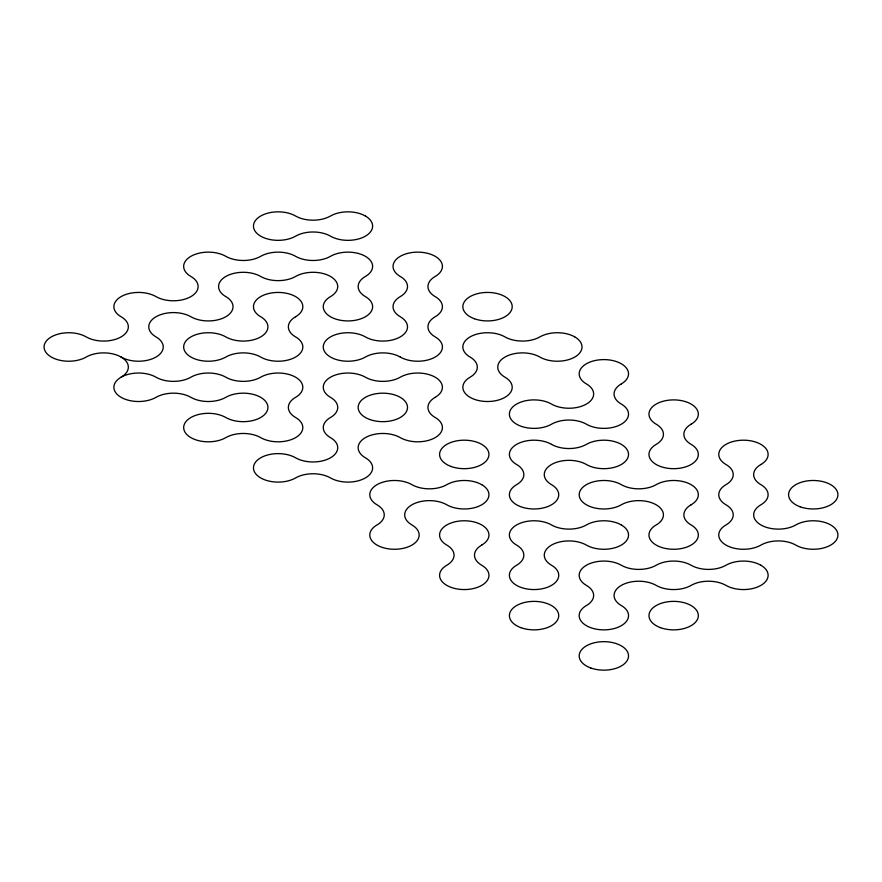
<?xml version="1.0" encoding="UTF-8"?>
<svg xmlns="http://www.w3.org/2000/svg" width="882" height="882" viewBox="0 0 882 882"><rect width="100%" height="100%" fill="white"/><g stroke="black" fill="none" stroke-linecap="round" stroke-linejoin="round"><path stroke-width="1.32" d="M121.11 377.198A24.674 14.244 0 0 0 121.11 397.341A24.674 14.244 0 0 0 156.004 397.341A24.674 14.244 0 0 1 190.898 397.341A24.674 14.244 0 0 0 225.803 397.341A24.674 14.244 0 0 1 260.697 397.341A24.674 14.244 0 0 1 260.697 417.495A24.674 14.244 0 0 1 225.803 417.495A24.674 14.244 0 0 0 190.898 417.495A24.674 14.244 0 0 0 190.898 437.637A24.674 14.244 0 0 0 225.803 437.637A24.674 14.244 0 0 1 260.697 437.637A24.674 14.244 0 0 0 295.591 437.637A24.674 14.244 0 0 0 295.591 417.495A24.674 14.244 0 0 1 295.591 397.341A24.674 14.244 0 0 0 295.591 377.198A24.674 14.244 0 0 0 260.697 377.198A24.674 14.244 0 0 1 225.803 377.198A24.674 14.244 0 0 0 190.898 377.198A24.674 14.244 0 0 1 156.004 377.198A24.674 14.244 0 0 0 121.11 377.198A24.674 14.244 0 0 0 121.11 357.056A24.674 14.244 0 0 0 156.004 357.056A24.674 14.244 0 0 0 156.004 336.902A24.674 14.244 0 0 1 156.004 316.759A24.674 14.244 0 0 1 190.898 316.759A24.674 14.244 0 0 0 225.803 316.759A24.674 14.244 0 0 0 225.803 296.606A24.674 14.244 0 0 1 225.803 276.463A24.674 14.244 0 0 1 260.697 276.463A24.674 14.244 0 0 0 295.591 276.463A24.674 14.244 0 0 1 330.496 276.463A24.674 14.244 0 0 1 330.496 296.606A24.674 14.244 0 0 0 330.496 316.759A24.674 14.244 0 0 0 365.391 316.759A24.674 14.244 0 0 0 365.391 296.606A24.674 14.244 0 0 1 365.391 276.463A24.674 14.244 0 0 0 365.391 256.309A24.674 14.244 0 0 0 330.496 256.309A24.674 14.244 0 0 1 295.591 256.309A24.674 14.244 0 0 0 260.697 256.309A24.674 14.244 0 0 1 225.803 256.309A24.674 14.244 0 0 0 190.898 256.309A24.674 14.244 0 0 0 190.898 276.463A24.674 14.244 0 0 1 190.898 296.606A24.674 14.244 0 0 1 156.004 296.606A24.674 14.244 0 0 0 121.11 296.606A24.674 14.244 0 0 0 121.11 316.759A24.674 14.244 0 0 1 121.11 336.902A24.674 14.244 0 0 1 86.204 336.902A24.674 14.244 0 0 0 51.31 336.902A24.674 14.244 0 0 0 51.31 357.056A24.674 14.244 0 0 0 86.204 357.056A24.674 14.244 0 0 1 121.11 357.056M574.777 336.902A24.674 14.244 0 0 0 539.872 336.902A24.674 14.244 0 0 1 504.978 336.902A24.674 14.244 0 0 0 470.084 336.902A24.674 14.244 0 0 0 470.084 357.056A24.674 14.244 0 0 1 470.084 377.198A24.674 14.244 0 0 0 470.084 397.341A24.674 14.244 0 0 0 504.978 397.341A24.674 14.244 0 0 0 504.978 377.198A24.674 14.244 0 0 1 504.978 357.056A24.674 14.244 0 0 1 539.872 357.056A24.674 14.244 0 0 0 574.777 357.056A24.674 14.244 0 0 0 574.777 336.902M474.406 318.744A24.674 14.244 0 0 0 512.188 307.212A24.674 14.244 0 0 0 476.004 294.081A24.674 14.244 0 0 0 474.406 318.744M365.391 216.013A24.674 14.244 0 0 0 330.496 216.013A24.674 14.244 0 0 1 295.591 216.013A24.674 14.244 0 0 0 260.697 216.013A24.674 14.244 0 0 0 260.697 236.167A24.674 14.244 0 0 0 295.591 236.167A24.674 14.244 0 0 1 330.496 236.167A24.674 14.244 0 0 0 365.391 236.167A24.674 14.244 0 0 0 365.391 216.013M369.712 419.479A24.674 14.244 0 0 0 407.495 407.958A24.674 14.244 0 0 0 371.311 394.827A24.674 14.244 0 0 0 369.712 419.479M295.591 316.759A24.674 14.244 0 0 0 295.591 336.902A24.674 14.244 0 0 1 295.591 357.056A24.674 14.244 0 0 1 260.697 357.056A24.674 14.244 0 0 0 225.803 357.056A24.674 14.244 0 0 1 190.898 357.056A24.674 14.244 0 0 1 190.898 336.902A24.674 14.244 0 0 1 225.803 336.902A24.674 14.244 0 0 0 260.697 336.902A24.674 14.244 0 0 0 260.697 316.759A24.674 14.244 0 0 1 260.697 296.606A24.674 14.244 0 0 1 295.591 296.606A24.674 14.244 0 0 1 295.591 316.759M435.179 397.341A24.674 14.244 0 0 0 435.179 417.495A24.674 14.244 0 0 1 435.179 437.637A24.674 14.244 0 0 1 400.285 437.637A24.674 14.244 0 0 0 365.391 437.637A24.674 14.244 0 0 0 365.391 457.791A24.674 14.244 0 0 1 365.391 477.934A24.674 14.244 0 0 1 330.496 477.934A24.674 14.244 0 0 0 295.591 477.934A24.674 14.244 0 0 1 260.697 477.934A24.674 14.244 0 0 1 260.697 457.791A24.674 14.244 0 0 1 295.591 457.791A24.674 14.244 0 0 0 330.496 457.791A24.674 14.244 0 0 0 330.496 437.637A24.674 14.244 0 0 1 330.496 417.495A24.674 14.244 0 0 0 330.496 397.341A24.674 14.244 0 0 1 330.496 377.198A24.674 14.244 0 0 1 365.391 377.198A24.674 14.244 0 0 0 400.285 377.198A24.674 14.244 0 0 1 435.179 377.198A24.674 14.244 0 0 1 435.179 397.341M400.285 357.056A24.674 14.244 0 0 0 365.391 357.056A24.674 14.244 0 0 1 330.496 357.056A24.674 14.244 0 0 1 330.496 336.902A24.674 14.244 0 0 1 365.391 336.902A24.674 14.244 0 0 0 400.285 336.902A24.674 14.244 0 0 0 400.285 316.759A24.674 14.244 0 0 1 400.285 296.606A24.674 14.244 0 0 0 400.285 276.463A24.674 14.244 0 0 1 400.285 256.309A24.674 14.244 0 0 1 435.179 256.309A24.674 14.244 0 0 1 435.179 276.463A24.674 14.244 0 0 0 435.179 296.606A24.674 14.244 0 0 1 435.179 316.759A24.674 14.244 0 0 0 435.179 336.902A24.674 14.244 0 0 1 435.179 357.056A24.674 14.244 0 0 1 400.285 357.056M800.117 506.786A24.674 14.244 0 0 0 837.9 495.265A24.674 14.244 0 0 0 801.716 482.134A24.674 14.244 0 0 0 800.117 506.786M691.102 424.209A24.674 14.244 0 0 0 691.102 444.363A24.674 14.244 0 0 1 691.102 464.505A24.674 14.244 0 0 1 656.197 464.505A24.674 14.244 0 0 1 656.197 444.363A24.674 14.244 0 0 0 656.197 424.209A24.674 14.244 0 0 1 656.197 404.066A24.674 14.244 0 0 1 691.102 404.066A24.674 14.244 0 0 1 691.102 424.209M621.303 383.913A24.674 14.244 0 0 0 621.303 404.066A24.674 14.244 0 0 1 621.303 424.209A24.674 14.244 0 0 1 586.409 424.209A24.674 14.244 0 0 0 551.504 424.209A24.674 14.244 0 0 1 516.609 424.209A24.674 14.244 0 0 1 516.609 404.066A24.674 14.244 0 0 1 551.504 404.066A24.674 14.244 0 0 0 586.409 404.066A24.674 14.244 0 0 0 586.409 383.913A24.674 14.244 0 0 1 586.409 363.77A24.674 14.244 0 0 1 621.303 363.77A24.674 14.244 0 0 1 621.303 383.913M551.504 444.363A24.674 14.244 0 0 0 586.409 444.363A24.674 14.244 0 0 1 621.303 444.363A24.674 14.244 0 0 1 621.303 464.505A24.674 14.244 0 0 1 586.409 464.505A24.674 14.244 0 0 0 551.504 464.505A24.674 14.244 0 0 0 551.504 484.659A24.674 14.244 0 0 1 551.504 504.802A24.674 14.244 0 0 1 516.609 504.802A24.674 14.244 0 0 1 516.609 484.659A24.674 14.244 0 0 0 516.609 464.505A24.674 14.244 0 0 1 516.609 444.363A24.674 14.244 0 0 1 551.504 444.363M760.89 464.505A24.674 14.244 0 0 0 760.89 484.659A24.674 14.244 0 0 1 760.89 504.802A24.674 14.244 0 0 0 760.89 524.944A24.674 14.244 0 0 0 795.796 524.944A24.674 14.244 0 0 1 830.69 524.944A24.674 14.244 0 0 1 830.69 545.098A24.674 14.244 0 0 1 795.796 545.098A24.674 14.244 0 0 0 760.89 545.098A24.674 14.244 0 0 1 725.996 545.098A24.674 14.244 0 0 1 725.996 524.944A24.674 14.244 0 0 0 725.996 504.802A24.674 14.244 0 0 1 725.996 484.659A24.674 14.244 0 0 0 725.996 464.505A24.674 14.244 0 0 1 725.996 444.363A24.674 14.244 0 0 1 760.89 444.363A24.674 14.244 0 0 1 760.89 464.505M691.102 504.802A24.674 14.244 0 0 0 691.102 524.944A24.674 14.244 0 0 1 691.102 545.098A24.674 14.244 0 0 1 656.197 545.098A24.674 14.244 0 0 1 656.197 524.944A24.674 14.244 0 0 0 656.197 504.802A24.674 14.244 0 0 0 621.303 504.802A24.674 14.244 0 0 1 586.409 504.802A24.674 14.244 0 0 1 586.409 484.659A24.674 14.244 0 0 1 621.303 484.659A24.674 14.244 0 0 0 656.197 484.659A24.674 14.244 0 0 1 691.102 484.659A24.674 14.244 0 0 1 691.102 504.802M451.132 466.49A24.674 14.244 0 0 0 488.926 454.969A24.674 14.244 0 0 0 452.731 441.838A24.674 14.244 0 0 0 451.132 466.49M660.519 627.675A24.674 14.244 0 0 0 698.312 616.143A24.674 14.244 0 0 0 662.117 603.023A24.674 14.244 0 0 0 660.519 627.675M760.89 565.241A24.674 14.244 0 0 0 725.996 565.241A24.674 14.244 0 0 1 691.102 565.241A24.674 14.244 0 0 0 656.197 565.241A24.674 14.244 0 0 1 621.303 565.241A24.674 14.244 0 0 0 586.409 565.241A24.674 14.244 0 0 0 586.409 585.394A24.674 14.244 0 0 1 586.409 605.537A24.674 14.244 0 0 0 586.409 625.691A24.674 14.244 0 0 0 621.303 625.691A24.674 14.244 0 0 0 621.303 605.537A24.674 14.244 0 0 1 621.303 585.394A24.674 14.244 0 0 1 656.197 585.394A24.674 14.244 0 0 0 691.102 585.394A24.674 14.244 0 0 1 725.996 585.394A24.674 14.244 0 0 0 760.89 585.394A24.674 14.244 0 0 0 760.89 565.241M621.303 524.944A24.674 14.244 0 0 0 586.409 524.944A24.674 14.244 0 0 1 551.504 524.944A24.674 14.244 0 0 0 516.609 524.944A24.674 14.244 0 0 0 516.609 545.098A24.674 14.244 0 0 1 516.609 565.241A24.674 14.244 0 0 0 516.609 585.394A24.674 14.244 0 0 0 551.504 585.394A24.674 14.244 0 0 0 551.504 565.241A24.674 14.244 0 0 1 551.504 545.098A24.674 14.244 0 0 1 586.409 545.098A24.674 14.244 0 0 0 621.303 545.098A24.674 14.244 0 0 0 621.303 524.944M481.715 545.098A24.674 14.244 0 0 0 481.715 565.241A24.674 14.244 0 0 1 481.715 585.394A24.674 14.244 0 0 1 446.821 585.394A24.674 14.244 0 0 1 446.821 565.241A24.674 14.244 0 0 0 446.821 545.098A24.674 14.244 0 0 1 446.821 524.944A24.674 14.244 0 0 1 481.715 524.944A24.674 14.244 0 0 1 481.715 545.098M481.715 484.659A24.674 14.244 0 0 0 446.821 484.659A24.674 14.244 0 0 1 411.916 484.659A24.674 14.244 0 0 0 377.022 484.659A24.674 14.244 0 0 0 377.022 504.802A24.674 14.244 0 0 1 377.022 524.944A24.674 14.244 0 0 0 377.022 545.098A24.674 14.244 0 0 0 411.916 545.098A24.674 14.244 0 0 0 411.916 524.944A24.674 14.244 0 0 1 411.916 504.802A24.674 14.244 0 0 1 446.821 504.802A24.674 14.244 0 0 0 481.715 504.802A24.674 14.244 0 0 0 481.715 484.659M590.731 667.972A24.674 14.244 0 0 0 628.513 656.44A24.674 14.244 0 0 0 592.329 643.32A24.674 14.244 0 0 0 590.731 667.972M520.931 627.675A24.674 14.244 0 0 0 558.714 616.143A24.674 14.244 0 0 0 522.53 603.023A24.674 14.244 0 0 0 520.931 627.675"/></g></svg>
